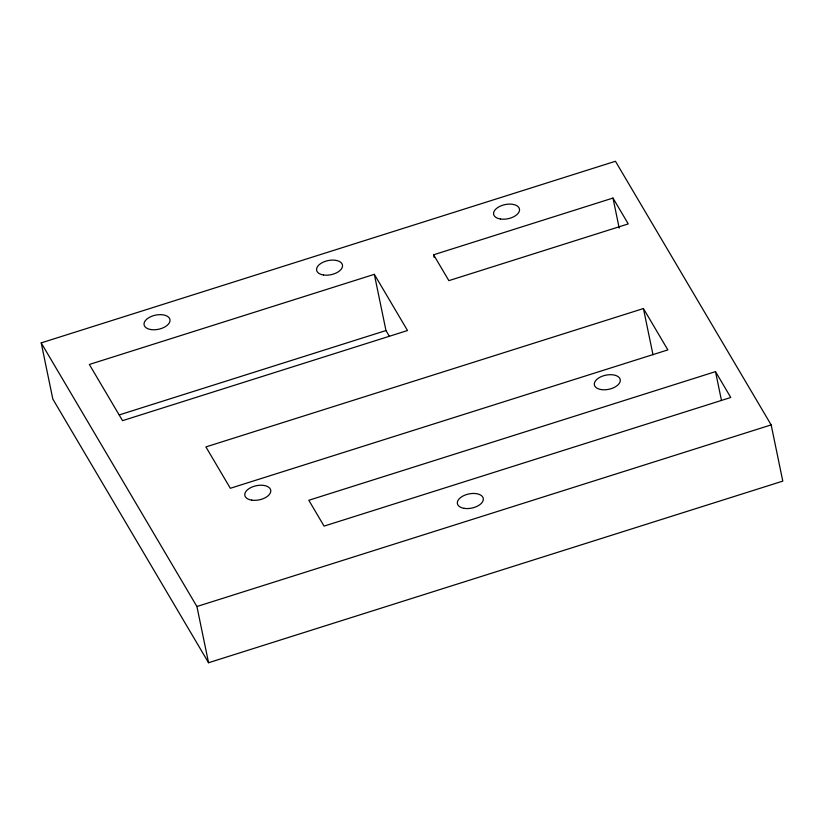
<?xml version="1.0" encoding="UTF-8"?>
<svg xmlns="http://www.w3.org/2000/svg" width="824" height="824" viewBox="0 0 824 824"><rect width="100%" height="100%" fill="white"/><g stroke="black" fill="none" stroke-linecap="round" stroke-linejoin="round"><path stroke-width="1.24" d="M41.2 342.887L615.446 161.267L771.161 424.896L782.8 481.113L208.554 662.733L52.839 399.104L41.2 342.887L196.915 606.516L208.554 662.733M433.599 254.791L612.984 198.059L628.249 223.912L448.864 280.644L433.599 254.791L434.114 257.294M374.333 274.341L89.353 364.466L122.539 420.662L407.519 330.527L374.333 274.341L385.972 330.548L389.227 336.058M119.336 414.884L385.972 330.548M643.431 308.547L205.907 446.927L230.339 488.282L667.852 349.901L643.431 308.547L652.999 354.773M715.51 371.634L308.815 500.271L324.079 526.114L730.775 397.487L715.51 371.634L721.464 400.371M196.915 606.516L771.161 424.896M612.984 198.059L619.195 228.042M464.252 508.367A13.194 7.22 -11.7 0 0 483.338 498.891A13.194 7.22 -11.7 0 0 463.438 495.791A13.194 7.22 -11.7 0 0 464.252 508.367M251.691 500.137A13.194 7.22 -11.7 0 0 270.777 490.661A13.194 7.22 -11.7 0 0 250.877 487.561A13.194 7.22 -11.7 0 0 251.691 500.137M150.936 329.559A13.194 7.22 -11.7 0 0 170.022 320.083A13.194 7.22 -11.7 0 0 150.123 316.983A13.194 7.22 -11.7 0 0 150.936 329.559M323.461 274.989A13.194 7.22 -11.7 0 0 342.537 265.524A13.194 7.22 -11.7 0 0 322.648 262.423A13.194 7.22 -11.7 0 0 323.461 274.989M500.456 219.009A13.194 7.22 -11.7 0 0 519.542 209.543A13.194 7.22 -11.7 0 0 499.643 206.443A13.194 7.22 -11.7 0 0 500.456 219.009M601.211 389.587A13.194 7.22 -11.7 0 0 620.297 380.122A13.194 7.22 -11.7 0 0 600.397 377.021A13.194 7.22 -11.7 0 0 601.211 389.587"/></g></svg>
